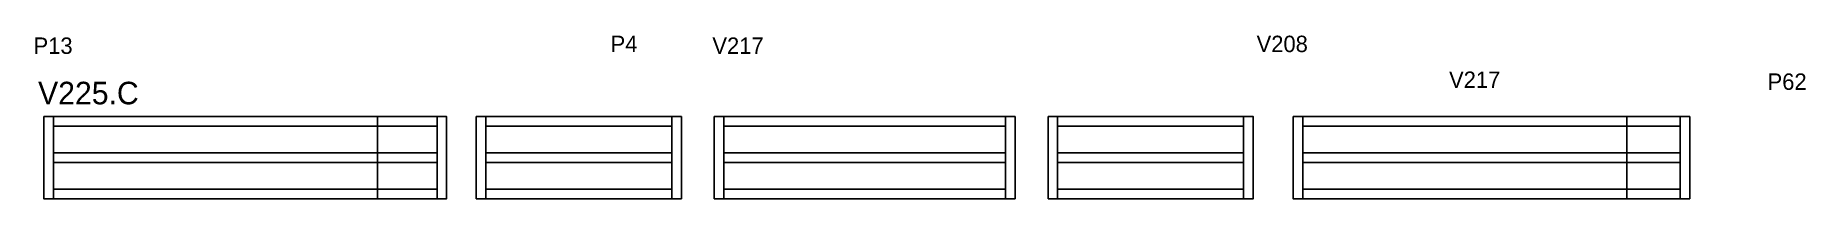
# Model space of a CAD drawing. Header units: metres. Extents: x 1679 to 2973, y 15744 to 15864.
import ezdxf

# ---------------------------------------------------------------- set-up
doc = ezdxf.new("R2010")
doc.units = ezdxf.units.M
for name, color, linetype in [('5', 7, 'Continuous'), ('NOMENCLATURA', 7, 'Continuous'), ('Painéis', 7, 'Continuous'), ('SARR_2.2x7', 7, 'Continuous')]:
    doc.layers.add(name, color=color, linetype=linetype)

msp = doc.modelspace()

# ---------------------------------------------------------------- linework, layer by layer
at = {"layer": 'Painéis', "color": 7, "lineweight": 25}
for p, q in [((1929.1, 15744.1), (1929.1, 15804.1)), ((2175.3, 15744.1), (2175.3, 15804.1)), ((2419.3, 15744.1), (2419.3, 15804.1)), ((2842.5, 15744.1), (2842.5, 15804.1))]:
    msp.add_line(p, q, dxfattribs=at)
for points in [[(1685.1, 15804.1), (1685.1, 15744.1), (1979.6, 15744.1), (1979.6, 15804.1), (1685.1, 15804.1)], [(2001.3, 15804.1), (2001.3, 15744.1), (2151.3, 15744.1)], [(2151.3, 15804.1), (2001.3, 15804.1)], [(2151.3, 15804.1), (2151.3, 15744.1)], [(2395.3, 15804.1), (2175.3, 15804.1)], [(2395.3, 15804.1), (2395.3, 15744.1)], [(2419.3, 15744.1), (2569.3, 15744.1), (2569.3, 15804.1), (2419.3, 15804.1)], [(2598.5, 15804.1), (2598.5, 15744.1), (2888.5, 15744.1), (2888.5, 15804.1), (2598.5, 15804.1)], [(2175.3, 15744.1), (2395.3, 15744.1)]]:
    msp.add_lwpolyline(points, dxfattribs=at)
at = {"layer": 'SARR_2.2x7', "color": 7, "lineweight": 25}
for p, q in [((1692.1, 15804.1), (1692.1, 15744.1)), ((1972.6, 15804.1), (1972.6, 15744.1)), ((2008.3, 15804.1), (2008.3, 15744.1)), ((2562.3, 15804.1), (2562.3, 15744.1)), ((2605.5, 15804.1), (2605.5, 15744.1)), ((2881.5, 15804.1), (2881.5, 15744.1)), ((1972.6, 15797.1), (1692.1, 15797.1)), ((2144.3, 15797.1), (2008.3, 15797.1)), ((2388.3, 15797.1), (2182.3, 15797.1)), ((2562.3, 15797.1), (2426.3, 15797.1)), ((2881.5, 15797.1), (2605.5, 15797.1)), ((1692.1, 15777.6), (1972.6, 15777.6)), ((2008.3, 15777.6), (2144.3, 15777.6)), ((2182.3, 15777.6), (2388.3, 15777.6)), ((2426.3, 15777.6), (2562.3, 15777.6)), ((2605.5, 15777.6), (2881.5, 15777.6)), ((1692.1, 15770.6), (1972.6, 15770.6)), ((2008.3, 15770.6), (2144.3, 15770.6)), ((2182.3, 15770.6), (2388.3, 15770.6)), ((2426.3, 15770.6), (2562.3, 15770.6)), ((2605.5, 15770.6), (2881.5, 15770.6)), ((1692.1, 15751.1), (1972.6, 15751.1)), ((2008.3, 15751.1), (2144.3, 15751.1)), ((2182.3, 15751.1), (2388.3, 15751.1)), ((2426.3, 15751.1), (2562.3, 15751.1)), ((2605.5, 15751.1), (2881.5, 15751.1))]:
    msp.add_line(p, q, dxfattribs=at)
for points in [[(2144.3, 15804.1), (2144.3, 15744.1)], [(2182.3, 15744.1), (2182.3, 15804.1)], [(2388.3, 15804.1), (2388.3, 15744.1)], [(2426.3, 15744.1), (2426.3, 15804.1)]]:
    msp.add_lwpolyline(points, dxfattribs=at)

# ---------------------------------------------------------------- texts
at = {"layer": '5', "color": 7, "lineweight": 25}
for s, p in [('P13', (1677.6, 15850)), ('P4', (2099.5, 15851.3)), ('V217', (2173.9, 15850)), ('V208', (2571.8, 15851.3)), ('V217', (2712.5, 15825.1)), ('P62', (2945.4, 15823.7))]:
    msp.add_text(s, height=12, dxfattribs=at).set_placement(p)
at = {"layer": 'NOMENCLATURA', "color": 7, "lineweight": 25}
msp.add_text('V225.C', height=16.5, dxfattribs=at).set_placement((1680.9, 15813.1))

doc.saveas('drawing.dxf')
